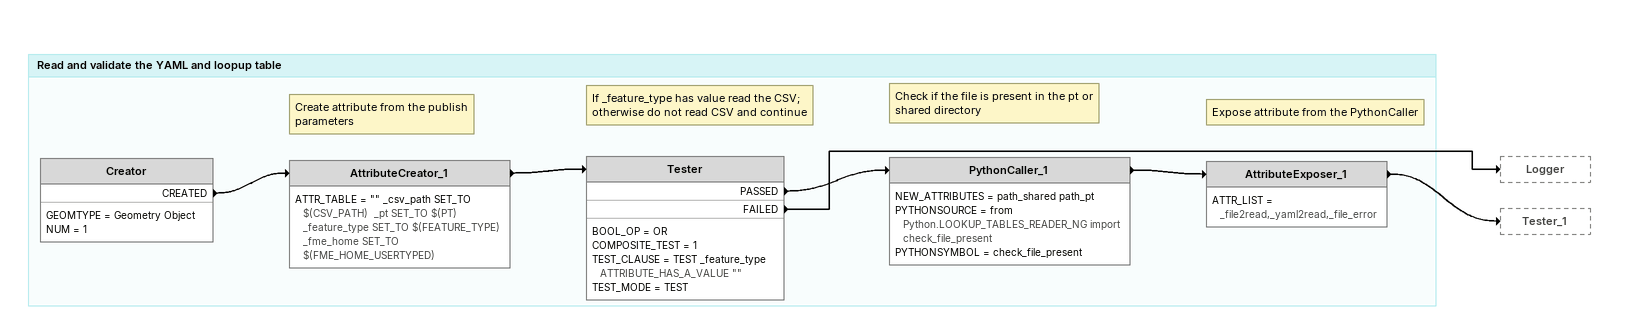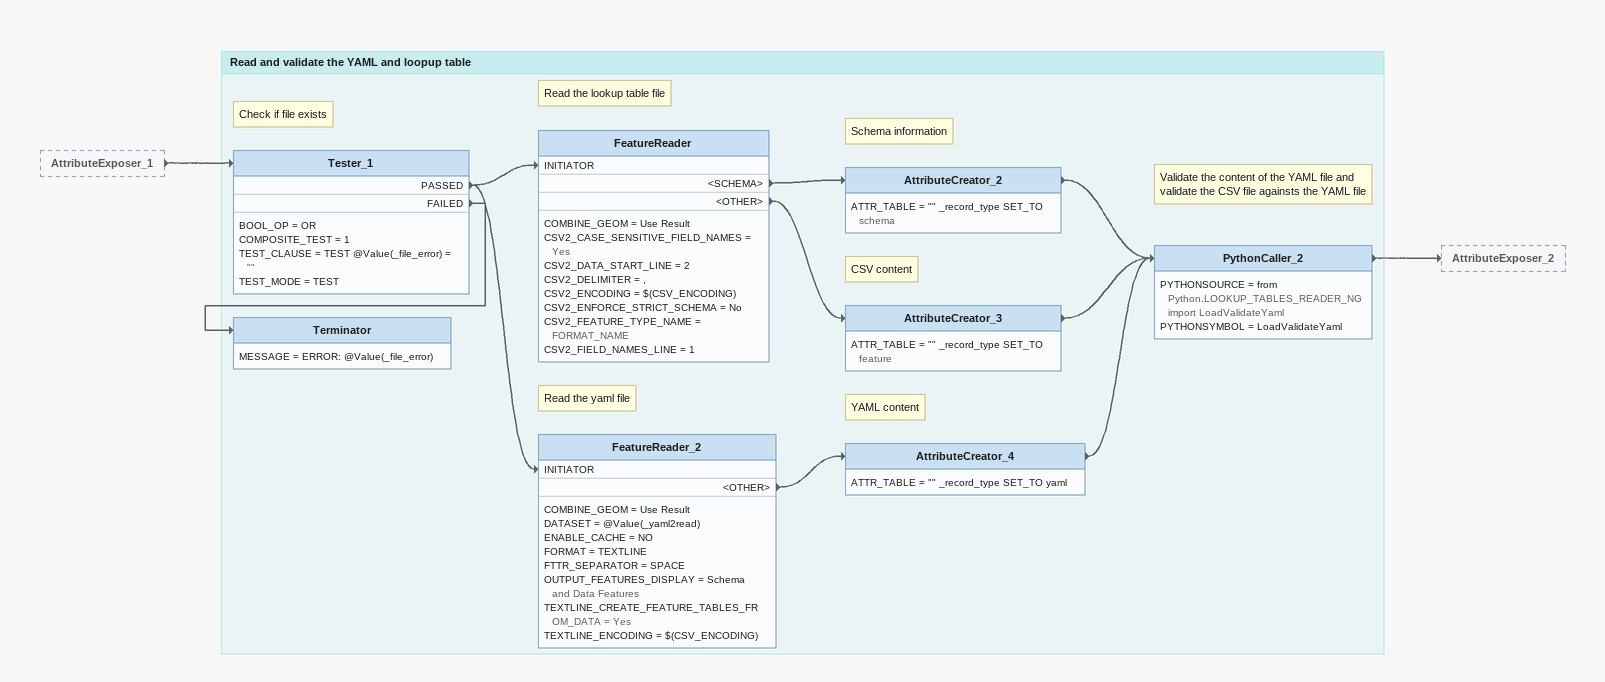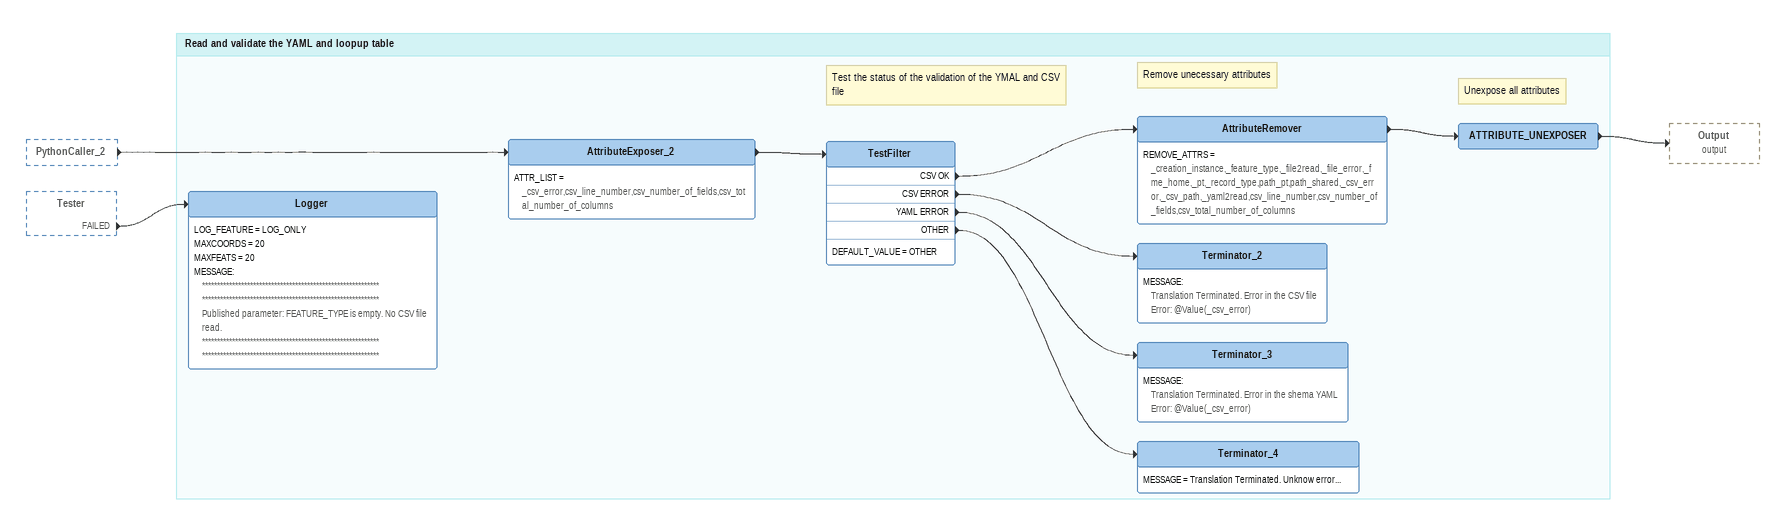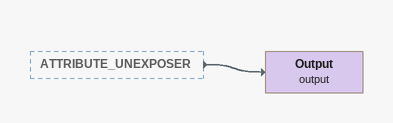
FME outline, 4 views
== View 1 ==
Bookmark: Read and validate the YAML and loopup table
Creator
    GEOMTYPE = Geometry Object
    NUM = 1
    CREATED -> AttributeCreator_1
Note: Create attribute from the publish parameters
AttributeCreator_1
    ATTR_TABLE = "" _csv_path SET_TO $(CSV_PATH)  _pt SET_TO $(PT)  _feature_type SET_TO $(FEATURE_TYPE)  _fme_home SET_TO $(FME_HOME_USERTYPED)
    -> Tester
Note: If _feature_type has value read the CSV; otherwise do not read CSV and continue
Tester
    BOOL_OP = OR
    COMPOSITE_TEST = 1
    TEST_CLAUSE = TEST _feature_type ATTRIBUTE_HAS_A_VALUE ""
    TEST_MODE = TEST
    PASSED -> PythonCaller_1
    FAILED -> Logger
Note: Check if the file is present in the pt or shared directory
PythonCaller_1
    NEW_ATTRIBUTES = path_shared path_pt
    PYTHONSOURCE = from Python.LOOKUP_TABLES_READER_NG import check_file_present
    PYTHONSYMBOL = check_file_present
    -> AttributeExposer_1
Note: Expose attribute from the PythonCaller
AttributeExposer_1
    ATTR_LIST = _file2read,_yaml2read,_file_error
    -> Tester_1

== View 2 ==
AttributeExposer_1 [outside]
    -> Tester_1

Bookmark: Read and validate the YAML and loopup table
Note: Check if file exists
Tester_1
    BOOL_OP = OR
    COMPOSITE_TEST = 1
    TEST_CLAUSE = TEST @Value(_file_error) = ""
    TEST_MODE = TEST
    PASSED -> FeatureReader [INITIATOR]
    PASSED -> FeatureReader_2 [INITIATOR]
    FAILED -> Terminator
Note: Read the lookup table file
FeatureReader
    COMBINE_GEOM = Use Result
    CSV2_CASE_SENSITIVE_FIELD_NAMES = Yes
    CSV2_DATA_START_LINE = 2
    CSV2_DELIMITER = ,
    CSV2_ENCODING = $(CSV_ENCODING)
    CSV2_ENFORCE_STRICT_SCHEMA = No
    CSV2_FEATURE_TYPE_NAME = FORMAT_NAME
    CSV2_FIELD_NAMES_LINE = 1
    <SCHEMA> -> AttributeCreator_2
    <OTHER> -> AttributeCreator_3
Note: Schema information
AttributeCreator_2
    ATTR_TABLE = "" _record_type SET_TO schema
    -> PythonCaller_2
Note: CSV content
AttributeCreator_3
    ATTR_TABLE = "" _record_type SET_TO feature
    -> PythonCaller_2
Terminator
    MESSAGE = ERROR: @Value(_file_error)
Note: Read the yaml file
FeatureReader_2
    COMBINE_GEOM = Use Result
    DATASET = @Value(_yaml2read)
    ENABLE_CACHE = NO
    FORMAT = TEXTLINE
    FTTR_SEPARATOR = SPACE
    OUTPUT_FEATURES_DISPLAY = Schema and Data Features
    TEXTLINE_CREATE_FEATURE_TABLES_FROM_DATA = Yes
    TEXTLINE_ENCODING = $(CSV_ENCODING)
    <OTHER> -> AttributeCreator_4
Note: YAML content
AttributeCreator_4
    ATTR_TABLE = "" _record_type SET_TO yaml
    -> PythonCaller_2
Note: Validate the content of the YAML file and validate the CSV file againsts the YAML file
PythonCaller_2
    PYTHONSOURCE = from Python.LOOKUP_TABLES_READER_NG import LoadValidateYaml
    PYTHONSYMBOL = LoadValidateYaml
    -> AttributeExposer_2

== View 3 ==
PythonCaller_2 [outside]
    -> AttributeExposer_2
Tester [outside]
    FAILED -> Logger

Bookmark: Read and validate the YAML and loopup table
AttributeExposer_2
    ATTR_LIST = _csv_error,csv_line_number,csv_number_of_fields,csv_total_number_of_columns
    -> TestFilter
Note: Test the status of the validation of the YMAL and CSV file
TestFilter
    DEFAULT_VALUE = OTHER
    CSV OK -> AttributeRemover
    CSV ERROR -> Terminator_2
    YAML ERROR -> Terminator_3
    OTHER -> Terminator_4
Note: Remove unecessary attributes
AttributeRemover
    REMOVE_ATTRS = _creation_instance,_feature_type,_file2read,_file_error,_fme_home,_pt,_record_type,path_pt,path_shared,_csv_error,_csv_path,_yaml2read,csv_line_number,csv_number_of_fields,csv_total_number_of_columns
    -> ATTRIBUTE_UNEXPOSER
Note: Unexpose all attributes
ATTRIBUTE_UNEXPOSER
    -> Output (output)
Terminator_2
    MESSAGE:
      Translation Terminated. Error in the CSV file
      Error: @Value(_csv_error)
Terminator_3
    MESSAGE:
      Translation Terminated. Error in the shema YAML
      Error: @Value(_csv_error)
Terminator_4
    MESSAGE = Translation Terminated. Unknow error...
Logger
    LOG_FEATURE = LOG_ONLY
    MAXCOORDS = 20
    MAXFEATS = 20
    MESSAGE:
      ***********************************************************
      ***********************************************************
      Published parameter: FEATURE_TYPE is empty. No CSV file read.
      ***********************************************************
      ***********************************************************

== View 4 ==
ATTRIBUTE_UNEXPOSER [outside]
    -> Output (output)
Output (output)
